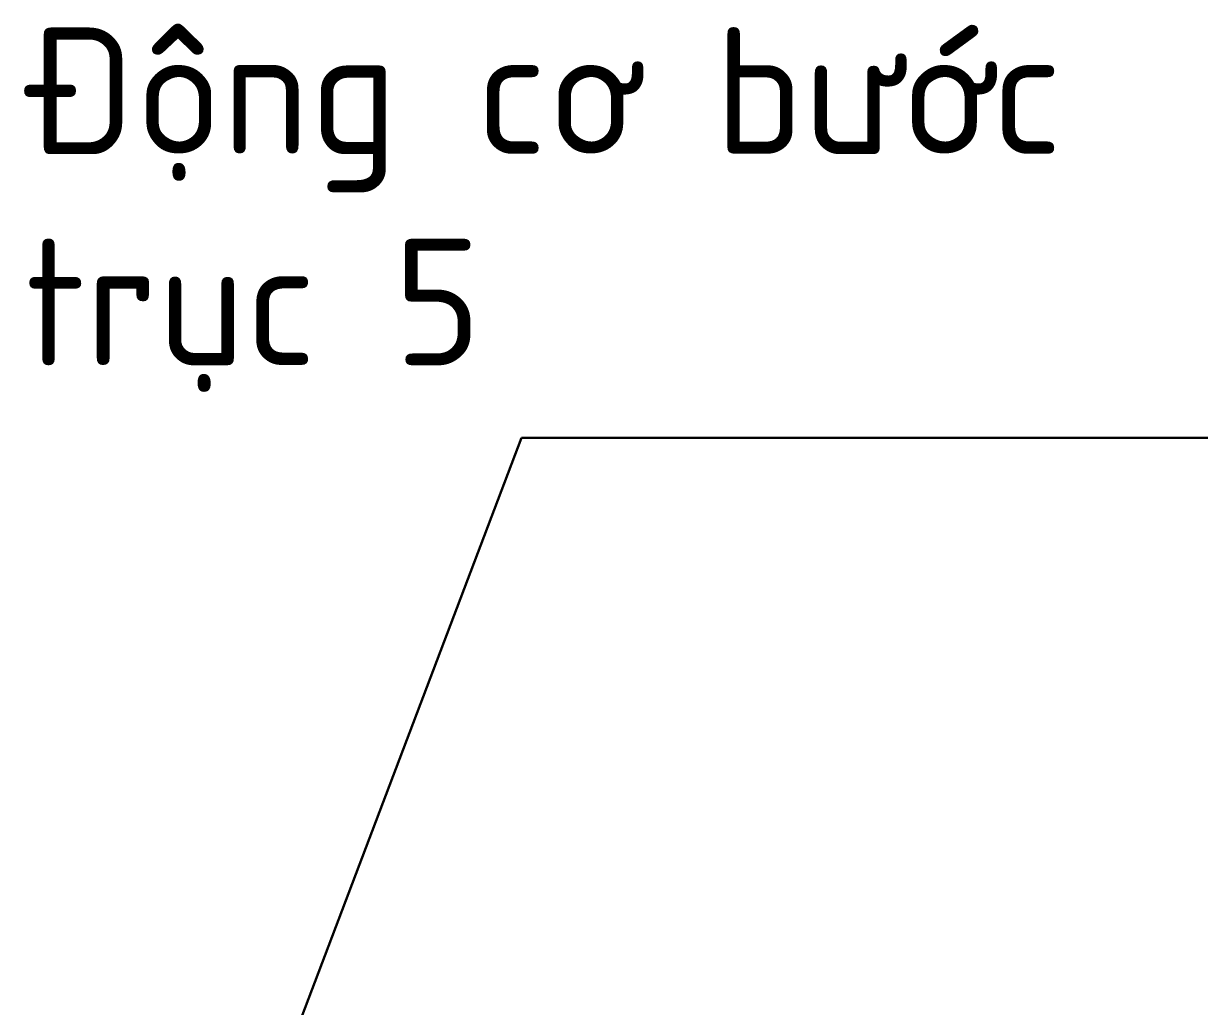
# Model space of a CAD drawing. Header units: millimetres. Extents: x -419 to 9215, y 1224 to 3301.
# Drawn here: x 3711.5 to 3776.4, y 1834.2 to 1888.6 of the extents above; entities that cross this region are included whole.
import ezdxf

# ---------------------------------------------------------------- set-up
doc = ezdxf.new("R2010")
doc.units = ezdxf.units.MM
doc.layers.add('0.3mm', color=240, linetype='Continuous', lineweight=30)
doc.layers.add('Chu', color=241, linetype='Continuous', lineweight=35)
doc.styles.get("Standard").update_dxf_attribs({"font": 'arial.ttf'})
doc.dimstyles.new('TL1 2 to', dxfattribs={"dimtxt": 4, "dimasz": 3, "dimexe": 1, "dimexo": 0, "dimgap": 1.5, "dimtad": 1, "dimdec": 0, "dimlfac": 0.5, "dimzin": 0, "dimdsep": 46, "dimtxsty": 'Standard', "dimcen": 0.01, "dimclrd": 256, "dimclre": 3, "dimclrt": 3, "dimadec": 0, "dimazin": 0, "dimtfac": 1, "dimtdec": 0, "dimtofl": 0, "dimtmove": 1, "dimatfit": 1, "dimfxl": 1, "dimtolj": 1, "dimtzin": 0, "dimlwd": -1, "dimlwe": -1, "dimarcsym": 0})

msp = doc.modelspace()

# ---------------------------------------------------------------- linework, layer by layer
at = {"layer": '0.3mm'}
msp.add_line((3738.972, 1865.656), (3798.972, 1865.656), dxfattribs=at)

# ---------------------------------------------------------------- texts
at = {"layer": 'Chu', "insert": (3742.302, 1878.27), "char_height": 7, "attachment_point": 5}
msp.add_mtext('\\pxql;{\\fTCVN 7284|b0|i0|c0|p34;Động cơ bước \\Ptrục 5}', dxfattribs=at)

# ---------------------------------------------------------------- leaders
at = {"layer": '0.3mm'}
msp.add_leader([(3700.898, 1765.49), (3738.972, 1865.656)], dimstyle='TL1 2 to', override={"dimscale": 0, "dimgap": 1.5, "dimtad": 0, "dimldrblk": 'Dot'}, dxfattribs=at)

doc.saveas('drawing.dxf')
